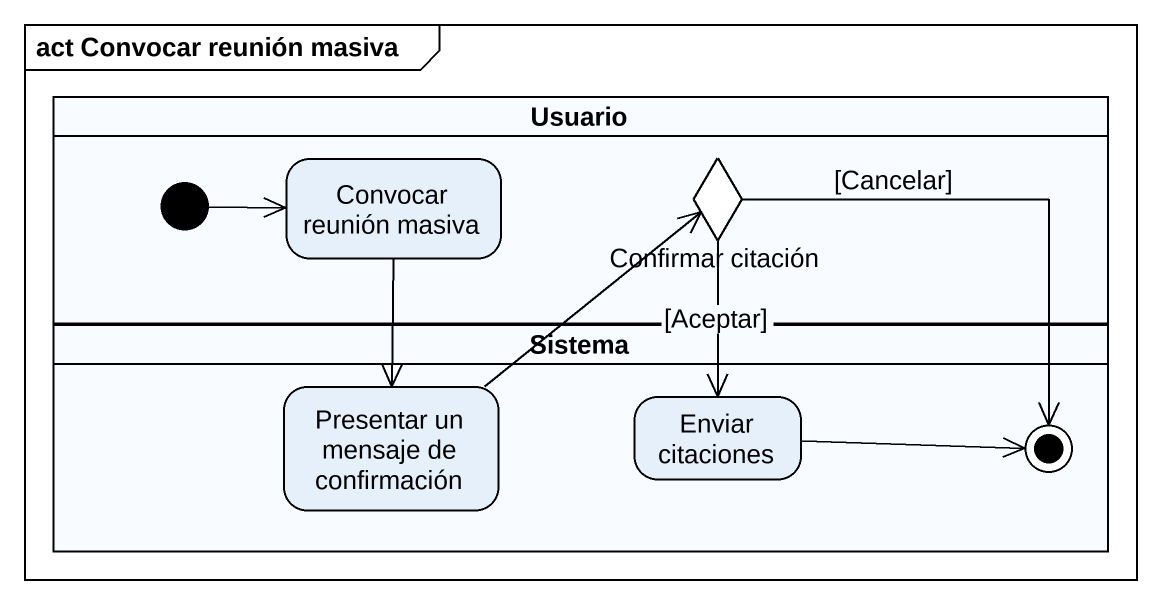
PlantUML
@startuml
mainframe act Convocar reunión masiva
hide empty description
state Usuario <<partition>> {
  state "Convocar reunión masiva" as Convocar_reunión_masiva
  state "Confirmar citación" as Confirmar_citación <<choice>>
  [*] -right-> Convocar_reunión_masiva
}
state Sistema <<partition>> {
  state "Presentar un mensaje de confirmación" as Presentar_un_mensaje_de
  state "Enviar citaciones" as Enviar_citaciones
  state final1 <<end>>
}
Convocar_reunión_masiva --> Presentar_un_mensaje_de
Confirmar_citación --> Enviar_citaciones : [Aceptar]
Confirmar_citación --> final1 : [Cancelar]
Presentar_un_mensaje_de -up-> Confirmar_citación
Enviar_citaciones -right-> final1
@enduml
